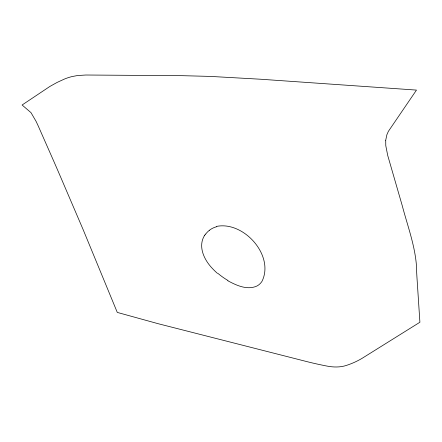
<?xml version="1.0" encoding="UTF-8"?>
<svg xmlns="http://www.w3.org/2000/svg" width="442" height="442" viewBox="0 0 442 442"><rect width="100%" height="100%" fill="white"/><g stroke="black" fill="none" stroke-linecap="round" stroke-linejoin="round"><path stroke-width="0.66" d="M204.431 235.614C197.729 246.735 204.298 260.062 212.37 268.449A52.648 41.659 32.3 0 0 217.503 273.405L217.552 273.449M216.685 226.381C243.84 221.006 274.67 255.553 262.018 281.283A18.498 17.199 28.7 0 1 260.786 282.919L259.918 283.852A14.978 13.934 47 0 1 256.918 286.024C247.216 290.449 236.42 285.377 227.796 280.736M205.613 234.177A22.244 19.349 -0.4 0 1 209.398 230.293M204.486 235.636A23.769 20.459 -3.7 0 1 205.491 234.111M209.364 230.276A21.017 18.862 9.1 0 1 216.795 226.685M227.945 280.471A55.742 45.482 31.3 0 1 218.116 273.537M385.717 140.252L385.778 145.639L387.706 155.418L402.253 205.685C407.413 225.348 414.74 244.741 416.408 265.123A797.467 262.045 51.1 0 0 416.988 277.852L419.9 322.251L361.904 358.445A74.665 65.875 1.6 0 1 346.224 365.479C340.086 367.44 333.478 367.313 327.202 366.12A282.018 212.381 2.2 0 1 305.615 361.291L158.159 323.704L117.279 312.411L83.107 229.547L60.582 176.944A431.232 43.857 69.9 0 0 53.974 161.689L38.178 125.843A41.548 2.873 68.5 0 0 35.973 121.18L30.99 112.638L22.1 105.003L49.902 86.433L57.09 82.439L64.449 79.052A36.006 25.017 -18.4 0 1 72.101 76.554L77.449 75.549L85.842 75.013L182.75 75.692L210.116 76.4L260.509 79.223L416.474 90.091L388.352 131.39L386.877 134.755L385.717 140.252"/></g></svg>
